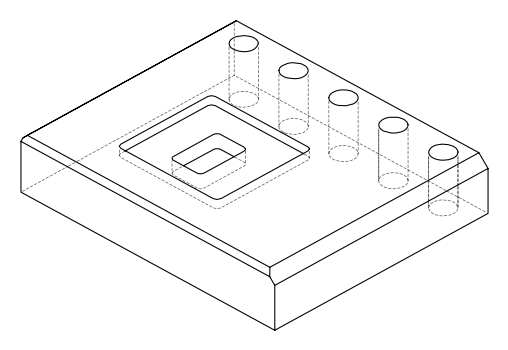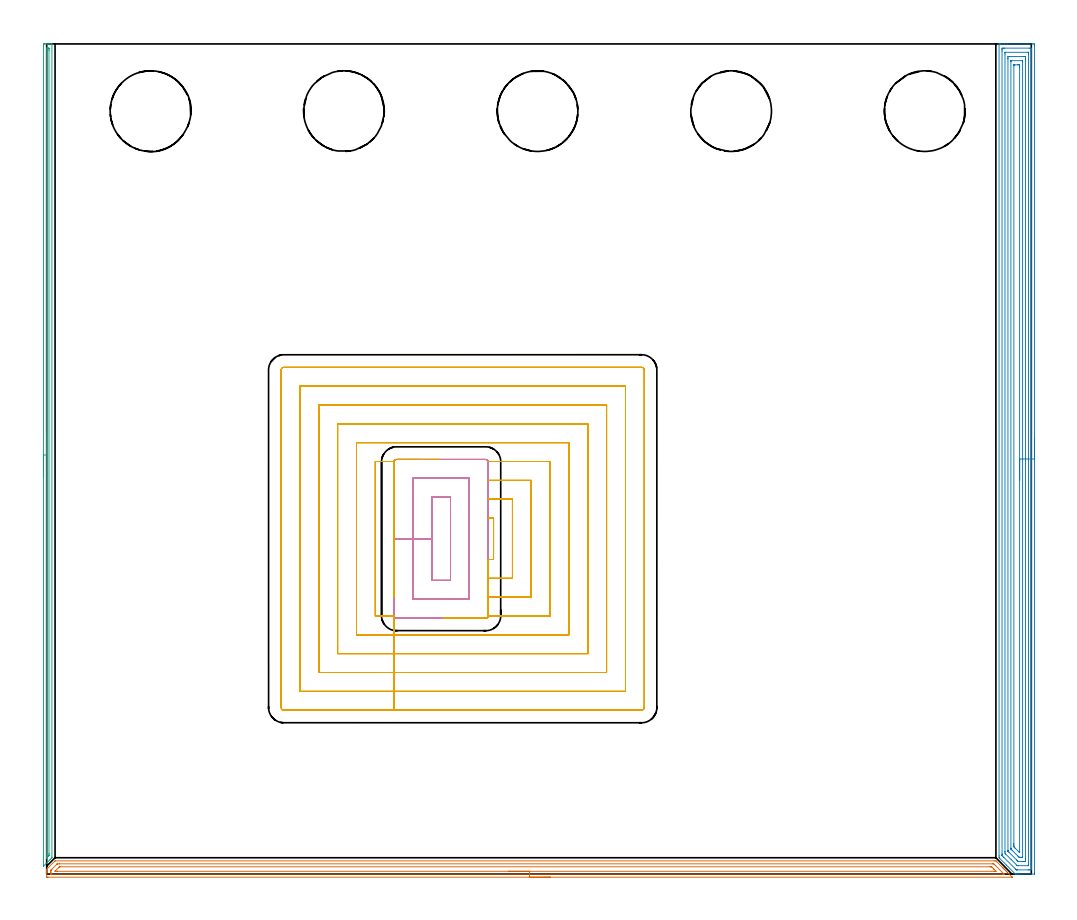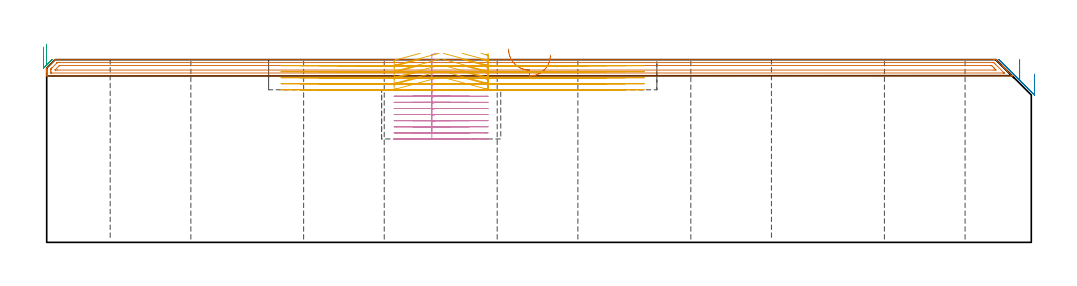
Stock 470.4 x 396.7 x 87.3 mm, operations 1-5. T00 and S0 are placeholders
(PLAN: 10 operations, 2 tool changes, 111 min)
(1 AREA_MILL | FG_CHAMFER_SURFACE | UGT0205_001 | 11.18 min | 14184 mm3)
(2 AREA_MILL_1 | FG_CHAMFER_SURFACE_1 | UGT0205_001 | 19.3 min | 56322 mm3)
(3 AREA_MILL_2 | FG_CHAMFER_SURFACE_2 | UGT0205_001 | 6.42 min | 3121 mm3)
(4 MILL_RECTANGULAR_POCKET | POCKET_RECTANGULAR_STRAIGHT | NXT0201_011 | Follow Part, ap 3, ae 75% | 14.89 min | 187773 mm3)
(5 MILL_RECTANGULAR_POCKET_1 | POCKET_RECTANGULAR_STRAIGHT_1 | NXT0201_011 | Follow Part, ap 3, ae 75% | 34.5 min | 397577 mm3)
(6 MILL_THROUGH_HOLE_FROM_SOLID_MATERIAL | STEP1HOLE | UGT0201_018 | Circular | 4.95 min | 101660 mm3)
(7 MILL_THROUGH_HOLE_FROM_SOLID_MATERIAL_1 | STEP1HOLE_1 | UGT0201_018 | Circular | 4.95 min | 101625 mm3)
(8 MILL_THROUGH_HOLE_FROM_SOLID_MATERIAL_2 | STEP1HOLE_2 | UGT0201_018 | Circular | 4.95 min | 101624 mm3)
(9 MILL_THROUGH_HOLE_FROM_SOLID_MATERIAL_3 | STEP1HOLE_3 | UGT0201_018 | Circular | 4.95 min | 101641 mm3)
(10 MILL_THROUGH_HOLE_FROM_SOLID_MATERIAL_4 | STEP1HOLE_4 | UGT0201_018 | Circular | 4.95 min | 101623 mm3)
(TOOL UGT0205_001 | Chamfer Mill 20 x 3 x 45 deg. | D20 FL50 Z2)
(TOOL NXT0201_011 | ENDMILL 12mm [2P460-1200-NA 1630] | D12 FL38 Z6)
(TOOL UGT0201_018 | End mill 30 mm | D30 FL50 Z4)
(OP 1 AREA_MILL)
G17 G21 G94 G90
T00 M6
G54
G17 G0 G90 X240.65 Y-1.5 S1061 M3
G43 Z97.3 H0
Z89.5
G94 G1 X240.612 Z88.628 F250.
X240.498 Z87.764
X240.309 Z86.912
X240.047 Z86.08
X239.713 Z85.274
X239.31 Z84.5
X238.842 Z83.764
X238.31 Z83.072
X237.721 Z82.429
X237.078 Z81.84
X236.386 Z81.308
X235.65 Z80.84
X234.876 Z80.437
X234.07 Z80.103
X233.238 Z79.841
X232.386 Z79.652
X231.522 Z79.538
X230.65 Z79.5
X0.618
X0.224 Y-1.495 Z79.502
X0.01 Y-1.491 Z79.504
X0. Y-1.109 Z79.886
Y0.31 Z81.306
Y0.646 Z81.641
Y1.318 Z82.317
Y1.961 Z82.961
X0.001 Y2.065 Z83.065
X0.01 Y2.308 Z83.304
X0.246 Y2.547 Z83.545
X3.731 Y6.031 Z87.029
X4.006 Y6.299 Z87.286
X4.191 Y6.3 Z87.3
X452.642
X453.501 Y6.293 Z87.293
X453.536 Y6.261 Z87.261
X453.892 Y5.909 Z86.907
X456.525 Y3.277 Z84.273
X456.662 Y3.139 Z84.137
X456.821 Y2.98 Z83.977
X456.964 Y2.839 Z83.834
X457.109 Y2.692 Z83.69
X457.252 Y2.549 Z83.547
X457.4 Y2.402 Z83.398
X457.556 Y2.245 Z83.243
X457.683 Y2.118 Z83.116
X457.841 Y1.961 Z82.956
X458.348 Y1.452 Z82.452
X458.598 Y1.203 Z82.201
X458.718 Y1.084 Z82.08
X459.046 Y0.755 Z81.754
X461.207 Y-1.406 Z79.593
X461.278 Y-1.48 Z79.517
X461.283 Y-1.495 Z79.503
X461.278 Y-1.499 Z79.499
X230.65 Y-1.5 Z79.5
Y-0.086 Z80.914
X2.404 Y-0.085 Z80.915
X2.254 Y-0.084 Z80.916
X2.05 Y-0.079 Z80.921
X2.009 Y-0.077 Z80.923
X2.005 Y-0.048 Z80.952
X2.003 Y-0.016 Z80.984
X2. Y0.165 Z81.165
Y0.646 Z81.646
Y1.043 Z82.043
X2.002 Y1.523 Z82.523
X2.006 Y1.721 Z82.721
X2.01 Y1.82 Z82.82
X2.02 Y1.859 Z82.859
X2.04 Y1.881 Z82.881
X2.404 Y2.254 Z83.254
X2.478 Y2.328 Z83.328
X4.822 Y4.671 Z85.671
X4.929 Y4.775 Z85.775
X5.002 Y4.843 Z85.843
X5.043 Y4.879 Z85.879
X5.084 Y4.881 Z85.881
X5.235 Y4.883 Z85.883
X5.978 Y4.886 Z85.886
X6.126
X451.898 Y4.885 Z85.885
X452.27 Y4.881 Z85.881
X452.451 Y4.879 Z85.879
X452.642 Y4.699 Z85.699
X453.194 Y4.154 Z85.154
X457.109 Y0.241 Z81.241
X457.356 Y-0.011 Z80.989
X457.405 Y-0.065 Z80.935
X457.417 Y-0.08 Z80.92
X457.403 Y-0.081 Z80.919
X457.345 Y-0.083 Z80.917
X457.109 Y-0.085 Z80.915
X456.961 Y-0.086 Z80.914
X230.65
Y1.328 Z82.328
X5.084 Y1.329 Z82.329
X4.386 Y1.332 Z82.332
X4.191 Y1.336 Z82.336
X4.01 Y1.342 Z82.342
Y1.376 Z82.376
X4.032 Y1.421 Z82.421
X4.091 Y1.488 Z82.488
X4.123 Y1.523 Z82.523
X5.927 Y3.327 Z84.327
X5.978 Y3.376 Z84.376
X6.07 Y3.46 Z84.46
X6.152 Y3.464 Z84.464
X6.326 Y3.468 Z84.468
X6.674 Y3.471 Z84.471
X450.658
X450.856 Y3.47 Z84.47
X451.053 Y3.467 Z84.467
X451.429 Y3.46 Z84.46
X451.62 Y3.277 Z84.277
X451.749 Y3.151 Z84.151
X452.501 Y2.4 Z83.4
X452.642 Y2.259 Z83.259
X453.375 Y1.523 Z82.523
X453.536 Y1.357 Z82.357
X453.544 Y1.334 Z82.334
X452.642 Y1.329 Z82.329
X230.65 Y1.328 Z82.328
X229.778 Z82.367
X228.914 Z82.48
X228.062 Z82.669
X227.23 Z82.932
X226.424 Z83.265
X225.65 Z83.668
X224.914 Z84.137
X224.222 Z84.668
X223.579 Z85.257
X222.99 Z85.901
X222.458 Z86.593
X221.99 Z87.328
X221.587 Z88.102
X221.253 Z88.908
X220.991 Z89.74
X220.802 Z90.592
X220.688 Z91.457
X220.65 Z92.328
G0 Z97.3
M5
M2
(OP 2 AREA_MILL_1)
G17 G21 G94 G90
T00 M6
G54
G17 G0 G90 X471.9 Y208.3 S1061 M3
G43 Z97.3 H0
Z80.4
G94 G1 Y208.262 Z79.528 F250.
Y208.148 Z78.663
Y207.959 Z77.812
Y207.697 Z76.98
Y207.363 Z76.174
Y206.96 Z75.4
Y206.492 Z74.664
Y205.96 Z73.972
Y205.371 Z73.329
Y204.728 Z72.74
Y204.036 Z72.208
Y203.3 Z71.74
Y202.526 Z71.337
Y201.72 Z71.003
Y200.888 Z70.741
Y200.036 Z70.552
Y199.172 Z70.438
Y198.3 Z70.4
Y0.633
X471.899 Y0.003 Z70.399
X471.898 Y0.002 Z70.4
X471.894 Y0. Z70.404
X466.103 Z76.192
X464.702 Z77.595
X464.334 Z77.961
X463.6 Z78.7
X463.3 Z78.999
X462.93 Y0.001 Z79.363
X462.798 Y0.01 Z79.494
X462.662 Y0.137 Z79.636
X458.589 Y4.211 Z83.711
X455.132 Y7.668 Z87.168
X455.015 Y7.788 Z87.285
X455.007 Y7.8 Z87.293
X455. Y8.683 Z87.3
Y396.414
X455.003 Y396.591 Z87.288
X455.02 Y396.593 Z87.272
X455.408 Y396.6 Z86.891
X455.641 Z86.659
X456.376 Z85.919
X457.627 Z84.67
X459.029 Z83.267
X470.783 Z71.514
X471.409 Y396.596 Z70.889
X471.892 Y396.591 Z70.406
X471.895 Y396.459 Z70.403
X471.899 Y395.967 Z70.401
X471.9 Y395.47 Z70.4
Y198.3
X470.486 Z71.814
Y3.355
X470.485 Y2.462 Z71.815
X470.484 Y2.422 Z71.816
X470.468 Y2.01 Z71.832
X470.055 Y2.003 Z72.245
X469.64 Y2.001 Z72.66
X469.173 Y2. Z73.127
X463.867 Z78.433
X463.45 Y2.004 Z78.85
X463.311 Y2.007 Z78.989
X463.262 Y2.01 Z79.038
X463.222 Y2.04 Z79.078
X463.143 Y2.114 Z79.157
X462.829 Y2.422 Z79.471
X457.26 Y7.99 Z85.04
X456.571 Y8.683 Z85.729
X456.471 Y8.791 Z85.829
X456.421 Y8.848 Z85.879
X456.42 Y8.897 Z85.88
X456.417 Y9.11 Z85.883
X456.414 Y9.538 Z85.886
Y9.577
Y393.245
X456.415 Y394.138 Z85.885
X456.416 Y394.178 Z85.884
X456.433 Y394.59 Z85.867
X456.846 Y394.597 Z85.454
X457.26 Y394.599 Z85.04
X457.727 Y394.6 Z84.573
X469.64 Y394.599 Z72.66
X470.11 Y394.597 Z72.19
X470.362 Y394.59 Z71.938
X470.479 Y394.579 Z71.821
X470.485 Y394.218 Z71.815
Y394.178
X470.486 Y198.3 Z71.814
X469.072 Z73.228
X469.071 Y4.786 Z73.229
X469.069 Y4.211 Z73.231
X469.066 Y4.052 Z73.234
X469.065 Y4.019 Z73.235
X469.033 Y4.01 Z73.267
X468.961 Y4.003 Z73.339
X468.756 Y4.001 Z73.544
X464.334 Z77.966
X464.126 Y4.003 Z78.174
X463.712 Y4.01 Z78.588
X463.49 Y4.211 Z78.81
X460.811 Y6.888 Z81.489
X458.123 Y9.577 Z84.177
X457.836 Y9.889 Z84.464
X457.831 Y10.472 Z84.469
X457.829 Y10.79 Z84.471
Y391.814
X457.831 Y392.389 Z84.469
X457.834 Y392.548 Z84.466
X457.835 Y392.581 Z84.465
X457.868 Y392.59 Z84.432
X457.939 Y392.597 Z84.361
X458.144 Y392.599 Z84.156
X468.756 Z73.544
X468.964 Y392.597 Z73.336
X469.023 Y392.594 Z73.277
X469.057 Y392.59 Z73.243
X469.065 Y392.577 Z73.235
X469.068 Y392.496 Z73.232
X469.07 Y392.389 Z73.23
X469.071 Y392.07 Z73.229
X469.072 Y391.495 Z73.228
Y198.3
X467.657 Z74.643
Y7.111
X467.656 Y6.894 Z74.644
X467.651 Y6.223 Z74.649
X467.643 Y6.01 Z74.657
X467.429 Y6.006 Z74.871
X466.987 Y6. Z75.313
X464.334 Z77.966
X464.224 Y6.006 Z78.076
X464.17 Y6.01 Z78.13
X464.117 Y6.044 Z78.183
X464.013 Y6.143 Z78.287
X463.642 Y6.508 Z78.658
X463.45 Y6.699 Z78.85
X459.677 Y10.472 Z82.623
X459.437 Y10.716 Z82.863
X459.276 Y10.885 Z83.024
X459.249 Y10.921 Z83.051
X459.246 Y10.939 Z83.054
X459.244 Y10.98 Z83.056
X459.243 Y11.149 Z83.057
Y11.366
Y389.489
X459.244 Y389.706 Z83.056
X459.249 Y390.377 Z83.051
X459.257 Y390.59 Z83.043
X459.471 Y390.594 Z82.829
X459.913 Y390.6 Z82.387
X466.987 Z75.313
X467.429 Y390.594 Z74.871
X467.643 Y390.59 Z74.657
X467.65 Y390.468 Z74.65
X467.656 Y389.924 Z74.644
X467.657 Y389.706 Z74.643
Y389.028
Y198.3
X466.243 Z76.057
Y8.399
X466.24 Y8.115 Z76.06
X466.237 Y8.035 Z76.063
X466.234 Y8.008 Z76.066
X466.228 Y8.006 Z76.072
X466.187 Y8.003 Z76.113
X466.103 Y8.001 Z76.197
X465.894 Y8. Z76.406
X465.219 Y8.001 Z77.081
X465.007 Y8.002 Z77.293
X464.672 Y8.01 Z77.628
X464.584 Y8.026 Z77.716
X464.474 Y8.131 Z77.826
X464.334 Y8.266 Z77.966
X463.915 Y8.683 Z78.385
X461.233 Y11.366 Z81.067
X460.797 Y11.807 Z81.503
X460.688 Y11.922 Z81.612
X460.664 Y11.953 Z81.636
X460.661 Y12.024 Z81.639
X460.659 Y12.119 Z81.641
X460.657 Y12.26 Z81.643
Y12.402
Y388.201
X460.66 Y388.485 Z81.64
X460.663 Y388.565 Z81.637
X460.666 Y388.592 Z81.634
X460.672 Y388.594 Z81.628
X460.713 Y388.597 Z81.587
X460.797 Y388.599 Z81.503
X461.006 Y388.6 Z81.294
X466.103 Y388.599 Z76.197
X466.199 Y388.597 Z76.101
X466.227 Y388.594 Z76.073
X466.236 Y388.592 Z76.064
X466.238 Y388.531 Z76.062
X466.241 Y388.343 Z76.059
X466.243 Y388.059 Z76.057
Y387.917
Y198.3
X464.829 Z77.471
Y10.866
X464.827 Y10.472 Z77.473
X464.824 Y10.254 Z77.476
X464.823 Y10.242 Z77.477
X464.805 Y10.255 Z77.495
X464.73 Y10.324 Z77.57
X464.577 Y10.472 Z77.723
X462.788 Y12.26 Z79.512
X462.566 Y12.485 Z79.734
X462.235 Y12.824 Z80.065
X462.078 Y12.993 Z80.222
X462.076 Y13.155 Z80.224
X462.072 Y13.654 Z80.228
X462.071 Y14.049 Z80.229
Y14.55
X462.072 Y386.379 Z80.228
X462.073 Y386.504 Z80.227
X462.076 Y386.565 Z80.224
X462.078 Y386.588 Z80.222
X462.106 Y386.593 Z80.194
X462.566 Y386.598 Z79.734
X463.868 Y386.6 Z78.432
X464.334 Y386.599 Z77.966
X464.757 Y386.596 Z77.543
X464.82 Y386.59 Z77.48
X464.823 Y386.529 Z77.477
X464.827 Y386.128 Z77.473
X464.829 Y385.628 Z77.471
Y385.234
Y198.3
Y197.428 Z77.509
Y196.564 Z77.623
Y195.712 Z77.812
Y194.88 Z78.074
Y194.074 Z78.408
Y193.3 Z78.811
Y192.564 Z79.28
Y191.872 Z79.811
Y191.229 Z80.4
Y190.64 Z81.043
Y190.108 Z81.735
Y189.64 Z82.471
Y189.237 Z83.245
Y188.903 Z84.051
Y188.641 Z84.883
Y188.452 Z85.735
Y188.338 Z86.6
Y188.3 Z87.471
G0 Z97.3
M5
M2
(OP 3 AREA_MILL_2)
G17 G21 G94 G90
T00 M6
G54
G17 G0 G90 X-1.5 Y190.2 S1061 M3
G43 Z97.3 H0
Z93.3
G94 G1 Y190.238 Z92.428 F250.
Y190.352 Z91.564
Y190.541 Z90.712
Y190.803 Z89.88
Y191.137 Z89.074
Y191.54 Z88.3
Y192.008 Z87.564
Y192.54 Z86.872
Y193.129 Z86.229
Y193.772 Z85.64
Y194.464 Z85.108
Y195.2 Z84.64
Y195.974 Z84.237
Y196.78 Z83.903
Y197.612 Z83.641
Y198.464 Z83.452
Y199.328 Z83.338
Y200.2 Z83.3
Y395.974
X-1.498 Y396.244
X-1.494 Y396.59 Z83.302
X-1.236 Y396.6 Z83.559
X-0.976 Z83.819
X-0.368 Z84.426
X0.152 Z84.948
X0.5 Z85.296
X1.02 Z85.816
X1.368 Z86.163
X2.065 Z86.864
X2.288 Z87.088
X2.395 Y396.598 Z87.187
X2.497 Y396.59 Z87.288
X2.5 Y396.421 Z87.3
Y8.002
X2.496 Y7.805 Z87.289
X2.424 Y7.722 Z87.221
X1.598 Y6.898 Z86.398
X-1.409 Y3.89 Z83.39
X-1.492 Y3.818 Z83.304
X-1.497 Y3.845 Z83.302
X-1.499 Y3.921 Z83.299
X-1.5 Y200.2 Z83.3
X-0.086 Z84.714
X-0.085 Y394.186 Z84.715
X-0.083 Y394.487 Z84.717
X-0.081 Y394.562 Z84.719
X-0.079 Y394.59 Z84.721
X-0.036 Y394.593 Z84.764
X0.1 Y394.598 Z84.9
X0.5 Y394.599 Z85.3
X0.969 Y394.597 Z85.769
X1.064 Y394.59 Z85.864
X1.079 Y394.586 Z85.879
X1.081 Y394.554 Z85.881
X1.084 Y394.478 Z85.884
X1.085 Y394.186 Z85.885
X1.086 Y393.583 Z85.886
X1.085 Y9.79 Z85.885
X1.082 Y9.191 Z85.882
X1.079 Y8.896 Z85.879
X1.067 Y8.828 Z85.867
X1.012 Y8.768 Z85.812
X0.926 Y8.678 Z85.726
X0.378 Y8.128 Z85.178
X0.252 Y8.002 Z85.052
X-0.026 Y7.732 Z84.774
X-0.068 Y7.693 Z84.732
X-0.079 Y7.689 Z84.721
X-0.081 Y7.707 Z84.719
X-0.084 Y8.002 Z84.716
X-0.086 Y8.337 Z84.714
Y8.605
Y200.2
Y201.072 Z84.752
Y201.937 Z84.866
Y202.788 Z85.055
Y203.62 Z85.317
Y204.426 Z85.651
Y205.2 Z86.054
Y205.936 Z86.523
Y206.628 Z87.054
Y207.271 Z87.643
Y207.86 Z88.286
Y208.392 Z88.978
Y208.86 Z89.714
Y209.263 Z90.488
Y209.597 Z91.294
Y209.859 Z92.126
Y210.048 Z92.978
Y210.162 Z93.843
Y210.2 Z94.714
G0 Z97.3
M5
M2
(OP 4 MILL_RECTANGULAR_POCKET)
G17 G21 G94 G90
T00 M6
G54
G17 G0 G90 X186.176 Y180.1 S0 M3
G43 Z97.3 H1
Z90.3
G94 G1 X184. Z89.717 F250.
Y160.2 Z84.385
Y140.3 F500.
X192.9
Y180.1
X184.
Y160.2
X175.
Y131.3
X201.9
Y189.1
X175.
Y160.2
X166.
Y123.4
G3 X167.1 Y122.3 R1.1
G1 X209.8
G3 X210.9 Y123.4 R1.1
G1 Y197.
G3 X209.8 Y198.1 R1.1
G1 X167.1
G3 X166. Y197. R1.1
G1 Y160.2
Y159.2
G0 X186.176 Y180.1 Z87.385
G1 X184. Z86.801 F250.
Y160.2 Z81.469
Y140.3 F500.
X192.9
Y180.1
X184.
Y160.2
X175.
Y131.3
X201.9
Y189.1
X175.
Y160.2
X166.
Y123.4
G3 X167.1 Y122.3 R1.1
G1 X209.8
G3 X210.9 Y123.4 R1.1
G1 Y197.
G3 X209.8 Y198.1 R1.1
G1 X167.1
G3 X166. Y197. R1.1
G1 Y160.2
Y159.2
G0 X186.176 Y180.1 Z84.469
G1 X184. Z83.886 F250.
Y160.2 Z78.554
Y140.3 F500.
X192.9
Y180.1
X184.
Y160.2
X175.
Y131.3
X201.9
Y189.1
X175.
Y160.2
X166.
Y123.4
G3 X167.1 Y122.3 R1.1
G1 X209.8
G3 X210.9 Y123.4 R1.1
G1 Y197.
G3 X209.8 Y198.1 R1.1
G1 X167.1
G3 X166. Y197. R1.1
G1 Y160.2
Y159.2
G0 X186.176 Y180.1 Z81.554
G1 X184. Z80.971 F250.
Y160.2 Z75.638
Y140.3 F500.
X192.9
Y180.1
X184.
Y160.2
X175.
Y131.3
X201.9
Y189.1
X175.
Y160.2
X166.
Y123.4
G3 X167.1 Y122.3 R1.1
G1 X209.8
G3 X210.9 Y123.4 R1.1
G1 Y197.
G3 X209.8 Y198.1 R1.1
G1 X167.1
G3 X166. Y197. R1.1
G1 Y160.2
Y159.2
G0 X186.176 Y180.1 Z78.638
G1 X184. Z78.055 F250.
Y160.2 Z72.723
Y140.3 F500.
X192.9
Y180.1
X184.
Y160.2
X175.
Y131.3
X201.9
Y189.1
X175.
Y160.2
X166.
Y123.4
G3 X167.1 Y122.3 R1.1
G1 X209.8
G3 X210.9 Y123.4 R1.1
G1 Y197.
G3 X209.8 Y198.1 R1.1
G1 X167.1
G3 X166. Y197. R1.1
G1 Y160.2
Y159.2
G0 X186.176 Y180.1 Z75.723
G1 X184. Z75.14 F250.
Y160.2 Z69.808
Y140.3 F500.
X192.9
Y180.1
X184.
Y160.2
X175.
Y131.3
X201.9
Y189.1
X175.
Y160.2
X166.
Y123.4
G3 X167.1 Y122.3 R1.1
G1 X209.8
G3 X210.9 Y123.4 R1.1
G1 Y197.
G3 X209.8 Y198.1 R1.1
G1 X167.1
G3 X166. Y197. R1.1
G1 Y160.2
Y159.2
G0 X186.176 Y180.1 Z72.808
G1 X184. Z72.224 F250.
Y160.2 Z66.892
Y140.3 F500.
X192.9
Y180.1
X184.
Y160.2
X175.
Y131.3
X201.9
Y189.1
X175.
Y160.2
X166.
Y123.4
G3 X167.1 Y122.3 R1.1
G1 X209.8
G3 X210.9 Y123.4 R1.1
G1 Y197.
G3 X209.8 Y198.1 R1.1
G1 X167.1
G3 X166. Y197. R1.1
G1 Y160.2
Y159.2
G0 X186.176 Y180.1 Z69.892
G1 X184. Z69.309 F250.
Y160.2 Z63.977
Y140.3 F500.
X192.9
Y180.1
X184.
Y160.2
X175.
Y131.3
X201.9
Y189.1
X175.
Y160.2
X166.
Y123.4
G3 X167.1 Y122.3 R1.1
G1 X209.8
G3 X210.9 Y123.4 R1.1
G1 Y197.
G3 X209.8 Y198.1 R1.1
G1 X167.1
G3 X166. Y197. R1.1
G1 Y160.2
Y159.2
G0 X186.176 Y180.1 Z66.977
G1 X184. Z66.394 F250.
Y160.2 Z61.062
Y140.3 F500.
X192.9
Y180.1
X184.
Y160.2
X175.
Y131.3
X201.9
Y189.1
X175.
Y160.2
X166.
Y123.4
G3 X167.1 Y122.3 R1.1
G1 X209.8
G3 X210.9 Y123.4 R1.1
G1 Y197.
G3 X209.8 Y198.1 R1.1
G1 X167.1
G3 X166. Y197. R1.1
G1 Y160.2
Y159.2
G0 X186.176 Y180.1 Z64.062
G1 X184. Z63.478 F250.
Y160.2 Z58.146
Y140.3 F500.
X192.9
Y180.1
X184.
Y160.2
X175.
Y131.3
X201.9
Y189.1
X175.
Y160.2
X166.
Y123.4
G3 X167.1 Y122.3 R1.1
G1 X209.8
G3 X210.9 Y123.4 R1.1
G1 Y197.
G3 X209.8 Y198.1 R1.1
G1 X167.1
G3 X166. Y197. R1.1
G1 Y160.2
Y159.2
G0 X186.176 Y180.1 Z61.146
G1 X184. Z60.563 F250.
Y160.2 Z55.231
Y140.3 F500.
X192.9
Y180.1
X184.
Y160.2
X175.
Y131.3
X201.9
Y189.1
X175.
Y160.2
X166.
Y123.4
G3 X167.1 Y122.3 R1.1
G1 X209.8
G3 X210.9 Y123.4 R1.1
G1 Y197.
G3 X209.8 Y198.1 R1.1
G1 X167.1
G3 X166. Y197. R1.1
G1 Y160.2
Y159.2
G0 X186.176 Y180.1 Z58.231
G1 X184. Z57.648 F250.
Y160.2 Z52.315
Y140.3 F500.
X192.9
Y180.1
X184.
Y160.2
X175.
Y131.3
X201.9
Y189.1
X175.
Y160.2
X166.
Y123.4
G3 X167.1 Y122.3 R1.1
G1 X209.8
G3 X210.9 Y123.4 R1.1
G1 Y197.
G3 X209.8 Y198.1 R1.1
G1 X167.1
G3 X166. Y197. R1.1
G1 Y160.2
Y159.2
G0 X186.176 Y180.1 Z55.315
G1 X184. Z54.732 F250.
Y160.2 Z49.4
Y140.3 F500.
X192.9
Y180.1
X184.
Y160.2
X175.
Y131.3
X201.9
Y189.1
X175.
Y160.2
X166.
Y123.4
G3 X167.1 Y122.3 R1.1
G1 X209.8
G3 X210.9 Y123.4 R1.1
G1 Y197.
G3 X209.8 Y198.1 R1.1
G1 X167.1
G3 X166. Y197. R1.1
G1 Y160.2
Y159.2
G0 Z97.3
M5
M2
(OP 5 MILL_RECTANGULAR_POCKET_1)
G17 G21 G94 G90
T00 M6
G54
G17 G0 G90 X210.9 Y128.356 S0 M3
G43 Z97.3 H1
Z90.3
G94 G1 Y150.3 Z84.42 F250.
X213.5 F500.
Y170.1
X210.9
G0 X207.479 Y122.3 Z90.3
G1 X209.61 Y122.287 Z89.729 F250.
X209.906 Y122.31 Z89.649
X210.166 Y122.362 Z89.578
X210.438 Y122.509 Z89.495
X210.531 Y122.573 Z89.465
X210.621 Y122.662 Z89.431
X210.838 Y123.036 Z89.315
X210.888 Y123.28 Z89.249
X210.912 Y123.562 Z89.173
X210.9 Y124.246 Z88.989
Y141.3 Z84.42
X222.5 F500.
Y179.1
X210.9
G0 X198.479 Y122.3 Z90.3
G1 X208.896 Z87.509 F250.
X208.937 Y122.299 Z87.498
X209.61 Y122.287 Z87.318
X209.906 Y122.31 Z87.238
X210.166 Y122.362 Z87.167
X210.438 Y122.509 Z87.084
X210.531 Y122.573 Z87.054
X210.621 Y122.662 Z87.02
X210.838 Y123.036 Z86.904
X210.888 Y123.28 Z86.837
X210.912 Y123.562 Z86.761
X210.9 Y124.246 Z86.578
Y132.3 Z84.42
X231.5 F500.
Y188.1
X210.9
G0 X189.478 Y122.3 Z90.3
G1 X208.896 Z85.097 F250.
X208.937 Y122.299 Z85.086
X209.61 Y122.287 Z84.906
X209.906 Y122.31 Z84.826
X210.166 Y122.362 Z84.755
X210.438 Y122.509 Z84.672
X210.531 Y122.573 Z84.642
X210.621 Y122.662 Z84.608
X210.838 Y123.036 Z84.492
X210.888 Y123.28 Z84.425
X210.89 Y123.3 Z84.42
X240.5 F500.
Y197.1
X210.89
G0 X178.426 Y198.1 Z90.3
G1 X167.063 Y198.097 Z87.255 F250.
X166.854 Y198.062 Z87.198
X166.652 Y198.006 Z87.142
X166.418 Y197.85 Z87.067
X166.284 Y197.724 Z87.018
X166.101 Y197.464 Z86.933
X166.046 Y197.292 Z86.884
X166.007 Y197.084 Z86.827
X165.987 Y196.757 Z86.74
X166. Y195.993 Z86.535
Y188.1 Z84.42
Y132.3 F500.
G0 X187.427 Y198.1 Z90.3
G1 X167.063 Y198.097 Z84.843 F250.
X166.854 Y198.062 Z84.786
X166.652 Y198.006 Z84.731
X166.418 Y197.85 Z84.655
X166.284 Y197.724 Z84.606
X166.101 Y197.464 Z84.521
X166.046 Y197.292 Z84.472
X166.01 Y197.1 Z84.42
X157. F500.
Y123.3
X166.01
Y114.3
X249.5
Y206.1
X148.
Y114.3
X166.01
Y105.3
X258.5
Y215.1
X139.
Y105.3
X166.01
Y96.3
X267.5
Y224.1
X130.
Y96.3
X166.01
Y87.3
X276.5
Y233.1
X121.
Y87.3
X166.01
Y78.3
X284.2
G3 X285.5 Y79.6 R1.3
G1 Y240.8
G3 X284.2 Y242.1 R1.3
G1 X113.3
G3 X112. Y240.8 R1.3
G1 Y79.6
G3 X113.3 Y78.3 R1.3
G1 X166.01
X167.01
G0 X210.9 Y128.356 Z87.42
G1 Y150.3 Z81.54 F250.
X213.5 F500.
Y170.1
X210.9
G0 X207.479 Y122.3 Z87.42
G1 X208.896 Z87.04 F250.
X209.61 Y122.287 Z86.849
X209.906 Y122.31 Z86.769
X210.166 Y122.362 Z86.699
X210.438 Y122.509 Z86.616
X210.531 Y122.573 Z86.585
X210.621 Y122.662 Z86.551
X210.838 Y123.036 Z86.435
X210.888 Y123.28 Z86.369
X210.912 Y123.562 Z86.293
X210.9 Y124.246 Z86.109
Y141.3 Z81.54
X222.5 F500.
Y179.1
X210.9
G0 X198.479 Y122.3 Z87.42
G1 X208.896 Z84.629 F250.
X209.61 Y122.287 Z84.438
X209.906 Y122.31 Z84.358
X210.166 Y122.362 Z84.287
X210.438 Y122.509 Z84.204
X210.531 Y122.573 Z84.174
X210.621 Y122.662 Z84.14
X210.838 Y123.036 Z84.024
X210.888 Y123.28 Z83.957
X210.912 Y123.562 Z83.881
X210.9 Y124.246 Z83.698
Y132.3 Z81.54
X231.5 F500.
Y188.1
X210.9
G0 X189.478 Y122.3 Z87.42
G1 X208.896 Z82.217 F250.
X209.61 Y122.287 Z82.026
X209.906 Y122.31 Z81.946
X210.166 Y122.362 Z81.875
X210.438 Y122.509 Z81.792
X210.531 Y122.573 Z81.762
X210.621 Y122.662 Z81.728
X210.838 Y123.036 Z81.612
X210.888 Y123.28 Z81.545
X210.89 Y123.3 Z81.54
X240.5 F500.
Y197.1
X210.89
G0 X178.426 Y198.1 Z87.42
G1 X167.063 Y198.097 Z84.375 F250.
X166.854 Y198.062 Z84.318
X166.652 Y198.006 Z84.262
X166.418 Y197.85 Z84.187
X166.284 Y197.724 Z84.138
X166.101 Y197.464 Z84.053
X166.046 Y197.292 Z84.004
X166.007 Y197.084 Z83.948
X165.987 Y196.757 Z83.86
X166. Y195.993 Z83.655
Y188.1 Z81.54
Y132.3 F500.
G0 X187.427 Y198.1 Z87.42
G1 X167.063 Y198.097 Z81.963 F250.
X166.854 Y198.062 Z81.907
X166.652 Y198.006 Z81.851
X166.418 Y197.85 Z81.775
X166.284 Y197.724 Z81.726
X166.101 Y197.464 Z81.641
X166.046 Y197.292 Z81.592
X166.01 Y197.1 Z81.54
X157. F500.
Y123.3
X166.01
Y114.3
X249.5
Y206.1
X148.
Y114.3
X166.01
Y105.3
X258.5
Y215.1
X139.
Y105.3
X166.01
Y96.3
X267.5
Y224.1
X130.
Y96.3
X166.01
Y87.3
X276.5
Y233.1
X121.
Y87.3
X166.01
Y78.3
X284.2
G3 X285.5 Y79.6 R1.3
G1 Y240.8
G3 X284.2 Y242.1 R1.3
G1 X113.3
G3 X112. Y240.8 R1.3
G1 Y79.6
G3 X113.3 Y78.3 R1.3
G1 X166.01
X167.01
G0 X210.9 Y128.356 Z84.54
G1 Y150.3 Z78.66 F250.
X213.5 F500.
Y170.1
X210.9
G0 X207.479 Y122.3 Z84.54
G1 X208.896 Z84.16 F250.
X209.61 Y122.287 Z83.969
X209.906 Y122.31 Z83.889
X210.166 Y122.362 Z83.819
X210.438 Y122.509 Z83.736
X210.531 Y122.573 Z83.705
X210.621 Y122.662 Z83.671
X210.838 Y123.036 Z83.555
X210.888 Y123.28 Z83.489
X210.912 Y123.562 Z83.413
X210.9 Y124.246 Z83.23
Y141.3 Z78.66
X222.5 F500.
Y179.1
X210.9
G0 X198.479 Y122.3 Z84.54
G1 X208.896 Z81.749 F250.
X209.61 Y122.287 Z81.558
X209.906 Y122.31 Z81.478
X210.166 Y122.362 Z81.407
X210.438 Y122.509 Z81.324
X210.531 Y122.573 Z81.294
X210.621 Y122.662 Z81.26
X210.838 Y123.036 Z81.144
X210.888 Y123.28 Z81.077
X210.912 Y123.562 Z81.001
X210.9 Y124.246 Z80.818
Y132.3 Z78.66
X231.5 F500.
Y188.1
X210.9
G0 X189.478 Y122.3 Z84.54
G1 X208.896 Z79.337 F250.
X209.61 Y122.287 Z79.146
X209.906 Y122.31 Z79.066
X210.166 Y122.362 Z78.995
X210.438 Y122.509 Z78.912
X210.531 Y122.573 Z78.882
X210.621 Y122.662 Z78.848
X210.838 Y123.036 Z78.732
X210.888 Y123.28 Z78.665
X210.89 Y123.3 Z78.66
X240.5 F500.
Y197.1
X210.89
G0 X178.426 Y198.1 Z84.54
G1 X167.063 Y198.097 Z81.495 F250.
X166.854 Y198.062 Z81.438
X166.652 Y198.006 Z81.382
X166.418 Y197.85 Z81.307
X166.284 Y197.724 Z81.258
X166.101 Y197.464 Z81.173
X166.046 Y197.292 Z81.124
X166.007 Y197.084 Z81.068
X165.987 Y196.757 Z80.98
X166. Y195.993 Z80.775
Y188.1 Z78.66
Y132.3 F500.
G0 X187.427 Y198.1 Z84.54
G1 X167.063 Y198.097 Z79.083 F250.
X166.854 Y198.062 Z79.027
X166.652 Y198.006 Z78.971
X166.418 Y197.85 Z78.895
X166.284 Y197.724 Z78.846
X166.101 Y197.464 Z78.761
X166.046 Y197.292 Z78.712
X166.01 Y197.1 Z78.66
X157. F500.
Y123.3
X166.01
Y114.3
X249.5
Y206.1
X148.
Y114.3
X166.01
Y105.3
X258.5
Y215.1
X139.
Y105.3
X166.01
Y96.3
X267.5
Y224.1
X130.
Y96.3
X166.01
Y87.3
X276.5
Y233.1
X121.
Y87.3
X166.01
Y78.3
X284.2
G3 X285.5 Y79.6 R1.3
G1 Y240.8
G3 X284.2 Y242.1 R1.3
G1 X113.3
G3 X112. Y240.8 R1.3
G1 Y79.6
G3 X113.3 Y78.3 R1.3
G1 X166.01
X167.01
G0 X210.9 Y128.356 Z81.66
G1 Y150.3 Z75.78 F250.
X213.5 F500.
Y170.1
X210.9
G0 X207.479 Y122.3 Z81.66
G1 X208.896 Z81.28 F250.
X209.61 Y122.287 Z81.089
X209.906 Y122.31 Z81.009
X210.166 Y122.362 Z80.939
X210.438 Y122.509 Z80.856
X210.531 Y122.573 Z80.825
X210.621 Y122.662 Z80.792
X210.838 Y123.036 Z80.675
X210.888 Y123.28 Z80.609
X210.912 Y123.562 Z80.533
X210.9 Y124.246 Z80.35
Y141.3 Z75.78
X222.5 F500.
Y179.1
X210.9
G0 X198.479 Y122.3 Z81.66
G1 X208.896 Z78.869 F250.
X209.61 Y122.287 Z78.678
X209.906 Y122.31 Z78.598
X210.166 Y122.362 Z78.527
X210.438 Y122.509 Z78.444
X210.531 Y122.573 Z78.414
X210.621 Y122.662 Z78.38
X210.838 Y123.036 Z78.264
X210.888 Y123.28 Z78.197
X210.912 Y123.562 Z78.121
X210.9 Y124.246 Z77.938
Y132.3 Z75.78
X231.5 F500.
Y188.1
X210.9
G0 X189.478 Y122.3 Z81.66
G1 X208.896 Z76.457 F250.
X209.61 Y122.287 Z76.266
X209.906 Y122.31 Z76.186
X210.166 Y122.362 Z76.115
X210.438 Y122.509 Z76.032
X210.531 Y122.573 Z76.002
X210.621 Y122.662 Z75.968
X210.838 Y123.036 Z75.852
X210.888 Y123.28 Z75.785
X210.89 Y123.3 Z75.78
X240.5 F500.
Y197.1
X210.89
G0 X178.426 Y198.1 Z81.66
G1 X167.063 Y198.097 Z78.615 F250.
X166.854 Y198.062 Z78.558
X166.652 Y198.006 Z78.502
X166.419 Y197.851 Z78.427
X166.285 Y197.724 Z78.378
X166.101 Y197.464 Z78.292
X166.046 Y197.292 Z78.244
X166.007 Y197.084 Z78.188
X165.987 Y196.757 Z78.1
X166. Y195.993 Z77.895
Y188.1 Z75.78
Y132.3 F500.
G0 X187.427 Y198.1 Z81.66
G1 X167.063 Y198.097 Z76.203 F250.
X166.854 Y198.062 Z76.147
X166.652 Y198.006 Z76.091
X166.419 Y197.851 Z76.015
X166.285 Y197.724 Z75.966
X166.101 Y197.464 Z75.881
X166.046 Y197.292 Z75.832
X166.01 Y197.1 Z75.78
X157. F500.
Y123.3
X166.01
Y114.3
X249.5
Y206.1
X148.
Y114.3
X166.01
Y105.3
X258.5
Y215.1
X139.
Y105.3
X166.01
Y96.3
X267.5
Y224.1
X130.
Y96.3
X166.01
Y87.3
X276.5
Y233.1
X121.
Y87.3
X166.01
Y78.3
X284.2
G3 X285.5 Y79.6 R1.3
G1 Y240.8
G3 X284.2 Y242.1 R1.3
G1 X113.3
G3 X112. Y240.8 R1.3
G1 Y79.6
G3 X113.3 Y78.3 R1.3
G1 X166.01
X167.01
G0 X210.9 Y128.356 Z78.78
G1 Y150.3 Z72.9 F250.
X213.5 F500.
Y170.1
X210.9
G0 X207.479 Y122.3 Z78.78
G1 X208.896 Z78.4 F250.
X209.61 Y122.287 Z78.209
X209.906 Y122.31 Z78.13
X210.166 Y122.362 Z78.059
X210.438 Y122.509 Z77.976
X210.531 Y122.573 Z77.945
X210.621 Y122.662 Z77.912
X210.838 Y123.036 Z77.795
X210.888 Y123.28 Z77.729
X210.912 Y123.562 Z77.653
X210.9 Y124.246 Z77.47
Y141.3 Z72.9
X222.5 F500.
Y179.1
X210.9
G0 X198.479 Y122.3 Z78.78
G1 X208.896 Z75.989 F250.
X209.61 Y122.287 Z75.798
X209.906 Y122.31 Z75.718
X210.166 Y122.362 Z75.647
X210.438 Y122.509 Z75.564
X210.531 Y122.573 Z75.534
X210.621 Y122.662 Z75.5
X210.838 Y123.036 Z75.384
X210.888 Y123.28 Z75.317
X210.912 Y123.562 Z75.241
X210.9 Y124.246 Z75.058
Y132.3 Z72.9
X231.5 F500.
Y188.1
X210.9
G0 X189.478 Y122.3 Z78.78
G1 X208.896 Z73.577 F250.
X209.61 Y122.287 Z73.386
X209.906 Y122.31 Z73.306
X210.166 Y122.362 Z73.235
X210.438 Y122.509 Z73.152
X210.531 Y122.573 Z73.122
X210.621 Y122.662 Z73.088
X210.838 Y123.036 Z72.972
X210.888 Y123.28 Z72.905
X210.89 Y123.3 Z72.9
X240.5 F500.
Y197.1
X210.89
G0 X178.426 Y198.1 Z78.78
G1 X167.063 Y198.097 Z75.735 F250.
X166.854 Y198.062 Z75.678
X166.652 Y198.006 Z75.622
X166.419 Y197.851 Z75.547
X166.285 Y197.724 Z75.498
X166.101 Y197.464 Z75.412
X166.046 Y197.292 Z75.364
X166.007 Y197.084 Z75.308
X165.987 Y196.757 Z75.22
X166. Y195.993 Z75.015
Y188.1 Z72.9
Y132.3 F500.
G0 X187.427 Y198.1 Z78.78
G1 X167.063 Y198.097 Z73.323 F250.
X166.854 Y198.062 Z73.267
X166.652 Y198.006 Z73.211
X166.419 Y197.851 Z73.135
X166.285 Y197.724 Z73.086
X166.101 Y197.464 Z73.001
X166.046 Y197.292 Z72.952
X166.01 Y197.1 Z72.9
X157. F500.
Y123.3
X166.01
Y114.3
X249.5
Y206.1
X148.
Y114.3
X166.01
Y105.3
X258.5
Y215.1
X139.
Y105.3
X166.01
Y96.3
X267.5
Y224.1
X130.
Y96.3
X166.01
Y87.3
X276.5
Y233.1
X121.
Y87.3
X166.01
Y78.3
X284.2
G3 X285.5 Y79.6 R1.3
G1 Y240.8
G3 X284.2 Y242.1 R1.3
G1 X113.3
G3 X112. Y240.8 R1.3
G1 Y79.6
G3 X113.3 Y78.3 R1.3
G1 X166.01
X167.01
G0 Z97.3
M5
M2
